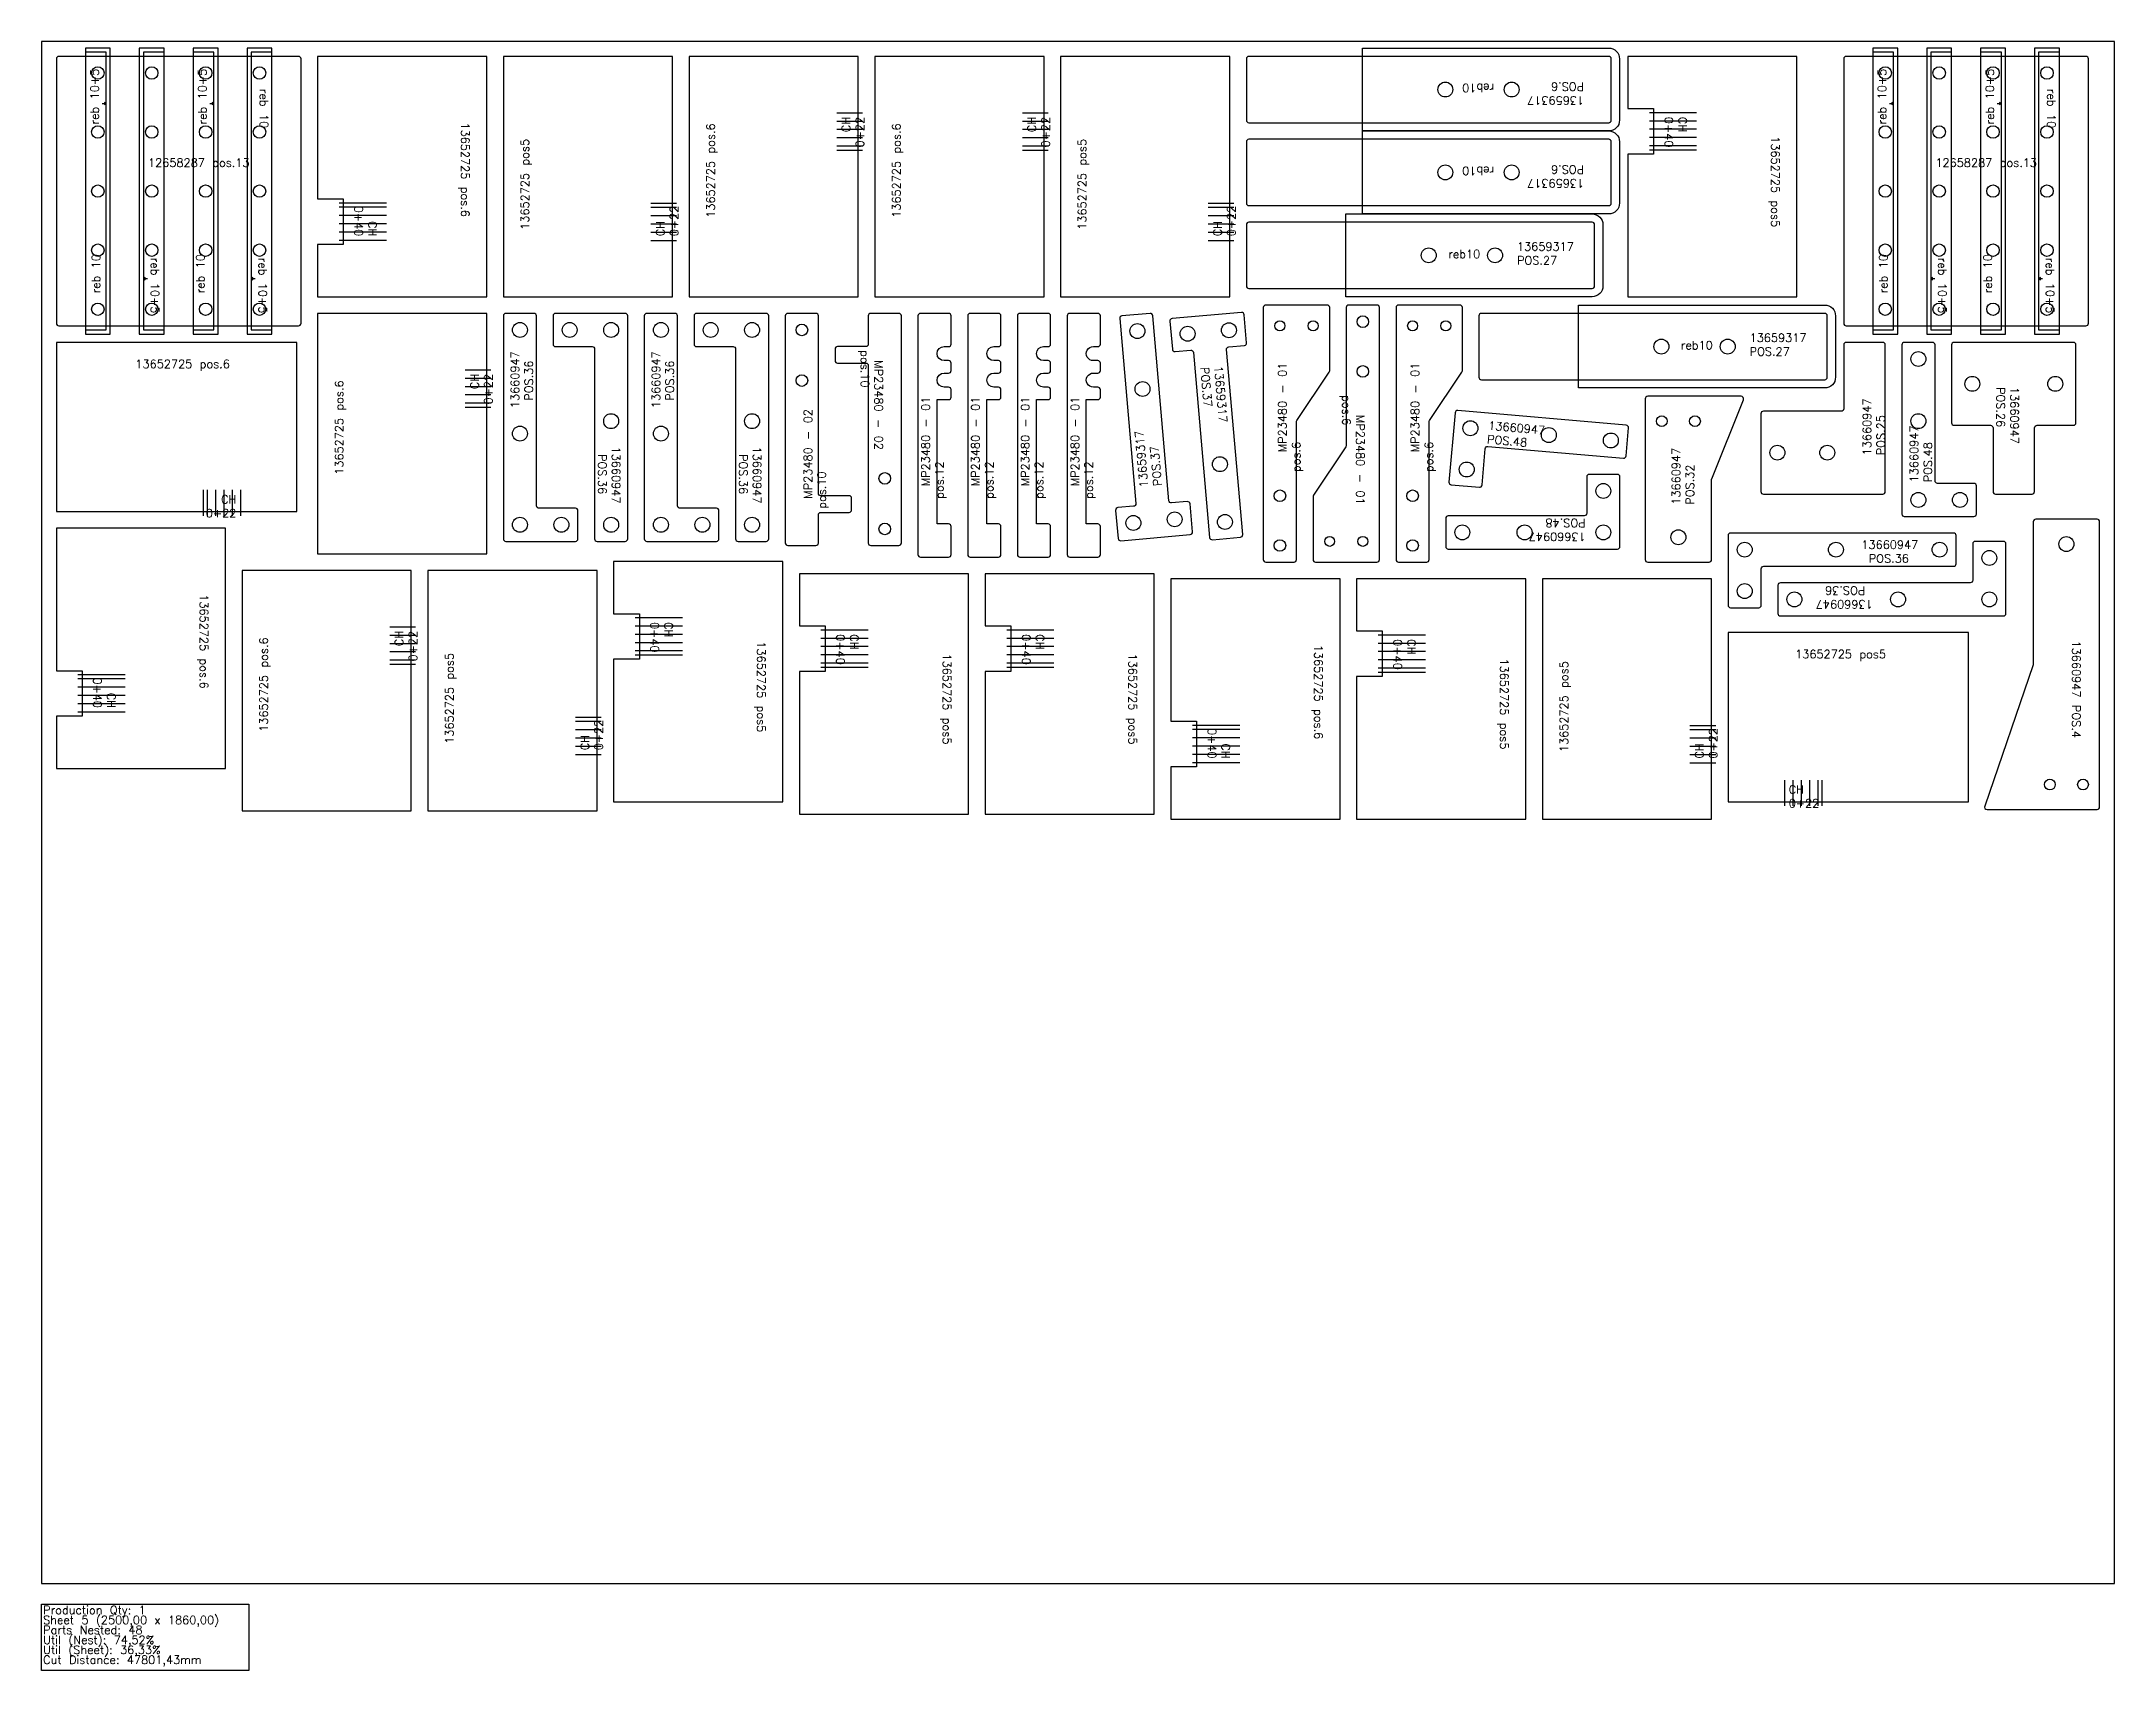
# Model space of a CAD drawing. Header units: millimetres. Extents: x 10500 to 13000, y -105 to 1860.
import ezdxf

# ---------------------------------------------------------------- set-up
doc = ezdxf.new("R2010")
doc.units = ezdxf.units.MM
for name, color, linetype in [('12658287', 7, 'Continuous'), ('13660947v0', 7, 'Continuous'), ('Chanfro', 7, 'Continuous'), ('MP23480 - 01', 7, 'Continuous'), ('MP23480 - 02', 7, 'Continuous'), ('Rebaixo', 7, 'Continuous'), ('sheet', 24, 'Continuous'), ('Stats', 7, 'Continuous'), ('Texto', 7, 'Continuous')]:
    doc.layers.add(name, color=color, linetype=linetype)
doc.styles.get("Standard").update_dxf_attribs({"font": 'txt.shx'})

msp = doc.modelspace()

# ---------------------------------------------------------------- linework, layer by layer
at = {"color": 2}
for points in [[(11037, 1842), (10833, 1842), (10833, 1670), (10864, 1670), (10864, 1615), (10833, 1615), (10833, 1552), (11037, 1552)], [(11261, 1552), (11261, 1842), (11057, 1842), (11057, 1552)], [(11485, 1842), (11281, 1842), (11281, 1552), (11485, 1552)], [(11709, 1842), (11505, 1842), (11505, 1552), (11709, 1552)], [(11933, 1552), (11933, 1842), (11729, 1842), (11729, 1552)], [(12617, 1552), (12617, 1842), (12413, 1842), (12413, 1779), (12444, 1779), (12444, 1724), (12413, 1724), (12413, 1552)], [(11037, 1532), (10833, 1532), (10833, 1242), (11037, 1242)], [(10808, 1293), (10808, 1497), (10518, 1497), (10518, 1293)], [(10722, 1273), (10518, 1273), (10518, 1101), (10549, 1101), (10549, 1046), (10518, 1046), (10518, 983), (10722, 983)], [(11394, 942.8), (11394, 1232.8), (11190, 1232.8), (11190, 1169.8), (11221, 1169.8), (11221, 1114.8), (11190, 1114.8), (11190, 942.8)], [(10946, 1222), (10742, 1222), (10742, 932), (10946, 932)], [(11170, 932), (11170, 1222), (10966, 1222), (10966, 932)], [(11618, 928), (11618, 1218), (11414, 1218), (11414, 1155), (11445, 1155), (11445, 1100), (11414, 1100), (11414, 928)], [(11842, 928), (11842, 1218), (11638, 1218), (11638, 1155), (11669, 1155), (11669, 1100), (11638, 1100), (11638, 928)], [(12066, 1212), (11862, 1212), (11862, 1040), (11893, 1040), (11893, 985), (11862, 985), (11862, 922), (12066, 922)], [(12290, 922), (12290, 1212), (12086, 1212), (12086, 1149), (12117, 1149), (12117, 1094), (12086, 1094), (12086, 922)], [(12514, 922), (12514, 1212), (12310, 1212), (12310, 922)], [(12534, 943), (12824, 943), (12824, 1147), (12534, 1147)]]:
    msp.add_lwpolyline(points, close=True, dxfattribs=at)
at = {"color": 5}
for points in [[(11956, 1762), (12390, 1762, 0.414214), (12393, 1765), (12393, 1839, 0.414214), (12390, 1842), (11956, 1842, 0.414214), (11953, 1839), (11953, 1765, 0.414214)], [(11956, 1662), (12390, 1662, 0.414214), (12393, 1665), (12393, 1739, 0.414214), (12390, 1742), (11956, 1742, 0.414214), (11953, 1739), (11953, 1665, 0.414214)], [(11956, 1562), (12370, 1562, 0.414214), (12373, 1565), (12373, 1639, 0.414214), (12370, 1642), (11956, 1642, 0.414214), (11953, 1639), (11953, 1565, 0.414214)], [(12236.5, 1452), (12650.5, 1452, 0.414214), (12653.5, 1455), (12653.5, 1529, 0.414214), (12650.5, 1532), (12236.5, 1532, 0.414214), (12233.5, 1529), (12233.5, 1455, 0.414214)]]:
    msp.add_lwpolyline(points, format="xyb", close=True, dxfattribs=at)
at = {"color": 2}
for points in [[(11888.1, 1268.4), (11885.1, 1302.3, 0.414214), (11881.8, 1305), (11862.9, 1303.4, -0.414214), (11859.7, 1306.1), (11840.1, 1529.2, 0.414214), (11836.9, 1532), (11803, 1529, 0.414214), (11800.3, 1525.7), (11819.8, 1302.6, -0.414214), (11817.1, 1299.3), (11798.2, 1297.7, 0.414214), (11795.4, 1294.4), (11798.4, 1260.6, 0.414214), (11801.6, 1257.8), (11885.3, 1265.2, 0.414214)], [(11860.8, 1522.5), (11863.8, 1488.7, 0.414214), (11867, 1485.9), (11885.9, 1487.6, -0.414214), (11889.2, 1484.9), (11908.7, 1261.7, 0.414214), (11912, 1259), (11945.8, 1262, 0.414214), (11948.6, 1265.2), (11929, 1488.4, -0.414214), (11931.8, 1491.6), (11950.7, 1493.3, 0.414214), (11953.4, 1496.5), (11950.5, 1530.4, 0.414214), (11947.2, 1533.1), (11863.5, 1525.8, 0.414214)]]:
    msp.add_lwpolyline(points, format="xyb", close=True, dxfattribs=at)
at = {"color": 5}
for centre in [(12193, 1802), (12273, 1802), (12193, 1702), (12273, 1702), (12173, 1602), (12253, 1602), (12453.5, 1492), (12533.5, 1492)]:
    msp.add_circle(centre, 9, dxfattribs=at)
at = {"color": 2}
for centre in [(11821.7, 1510.6), (11882.2, 1507.4), (11932, 1511.7), (11827.8, 1440.8), (11921.1, 1350.1), (11816.8, 1279.2), (11866.6, 1283.6), (11927.2, 1280.4)]:
    msp.add_circle(centre, 9, dxfattribs=at)
at = {"layer": '12658287', "color": 1}
for p, q in [((10627.8, 1573.8), (10623, 1573.8)), ((10757.8, 1573.8), (10753, 1573.8)), ((12783.3, 1573.8), (12778.5, 1573.8)), ((12913.3, 1573.8), (12908.5, 1573.8))]:
    msp.add_line(p, q, dxfattribs=at)
for points in [[(10810, 1842), (10521, 1842, 0.414214), (10518, 1839), (10518, 1520, 0.414214), (10521, 1517), (10810, 1517, 0.414214), (10813, 1520), (10813, 1839, 0.414214)], [(12965.5, 1842), (12676.5, 1842, 0.414214), (12673.5, 1839), (12673.5, 1520, 0.414214), (12676.5, 1517), (12965.5, 1517, 0.414214), (12968.5, 1520), (12968.5, 1839, 0.414214)]]:
    msp.add_lwpolyline(points, format="xyb", close=True, dxfattribs=at)
for centre in [(10568, 1822), (10633, 1822), (10698, 1822), (10763, 1822), (12723.5, 1822), (12788.5, 1822), (12853.5, 1822), (12918.5, 1822), (10568, 1750.8), (10633, 1750.8), (10698, 1750.8), (10763, 1750.8), (12723.5, 1750.8), (12788.5, 1750.8), (12853.5, 1750.8), (12918.5, 1750.8), (10568, 1679.5), (10633, 1679.5), (10698, 1679.5), (10763, 1679.5), (12723.5, 1679.5), (12788.5, 1679.5), (12853.5, 1679.5), (12918.5, 1679.5), (10568, 1608.3), (10633, 1608.3), (10698, 1608.3), (10763, 1608.3), (12723.5, 1608.3), (12788.5, 1608.3), (12853.5, 1608.3), (12918.5, 1608.3), (10568, 1537), (10633, 1537), (10698, 1537), (10763, 1537), (12723.5, 1537), (12788.5, 1537), (12853.5, 1537), (12918.5, 1537)]:
    msp.add_circle(centre, 7.5, dxfattribs=at)
at = {"layer": '13660947v0', "color": 2}
for points in [[(11097, 1300), (11097, 1529, 0.414214), (11094, 1532), (11060, 1532, 0.414214), (11057, 1529), (11057, 1260, 0.414214), (11060, 1257), (11144, 1257, 0.414213), (11147, 1260), (11147, 1294, 0.414214), (11144, 1297), (11100, 1297, -0.414214)], [(11167, 1489), (11167, 1260, 0.414214), (11170, 1257), (11204, 1257, 0.414214), (11207, 1260), (11207, 1529, 0.414214), (11204, 1532), (11120, 1532, 0.414214), (11117, 1529), (11117, 1495, 0.414214), (11120, 1492), (11164, 1492, -0.414214)], [(11267, 1300), (11267, 1529, 0.414214), (11264, 1532), (11230, 1532, 0.414214), (11227, 1529), (11227, 1260, 0.414214), (11230, 1257), (11314, 1257, 0.414214), (11317, 1260), (11317, 1294, 0.414214), (11314, 1297), (11270, 1297, -0.414214)], [(11337, 1489), (11337, 1260, 0.414214), (11340, 1257), (11374, 1257, 0.414214), (11377, 1260), (11377, 1529, 0.414214), (11374, 1532), (11290, 1532, 0.414214), (11287, 1529), (11287, 1495, 0.414214), (11290, 1492), (11334, 1492, -0.414214)], [(12673.5, 1494), (12673.5, 1417, -0.414214), (12670.5, 1414), (12576.5, 1414, 0.414214), (12573.5, 1411), (12573.5, 1317, 0.414214), (12576.5, 1314), (12720.5, 1314, 0.414214), (12723.5, 1317), (12723.5, 1494, 0.414214), (12720.5, 1497), (12676.5, 1497, 0.414214)], [(12746.5, 1287), (12830.5, 1287, 0.414214), (12833.5, 1290), (12833.5, 1324, 0.414214), (12830.5, 1327), (12786.5, 1327, -0.414214), (12783.5, 1330), (12783.5, 1494, 0.414214), (12780.5, 1497), (12746.5, 1497, 0.414214), (12743.5, 1494), (12743.5, 1290, 0.414214)], [(12950.5, 1497), (12806.5, 1497, 0.414214), (12803.5, 1494), (12803.5, 1400, 0.414214), (12806.5, 1397), (12850.5, 1397, -0.414214), (12853.5, 1394), (12853.5, 1317, 0.414214), (12856.5, 1314), (12900.5, 1314, 0.414214), (12903.5, 1317), (12903.5, 1394, -0.414214), (12906.5, 1397), (12950.5, 1397, 0.414214), (12953.5, 1400), (12953.5, 1494, 0.414214)], [(12514, 1331.4, -0.095415), (12514.2, 1332.5), (12552.4, 1427.9, 0.530598), (12549.6, 1432), (12437, 1432, 0.414214), (12434, 1429), (12434, 1235, 0.414214), (12437, 1232), (12511, 1232, 0.414214), (12514, 1235)], [(12204.8, 1412.2), (12197.4, 1328.5, 0.414214), (12200.2, 1325.2), (12234, 1322.3, 0.414214), (12237.3, 1325), (12241.1, 1368.8, -0.414214), (12244.4, 1371.6), (12407.7, 1357.3, 0.414214), (12411, 1360), (12414, 1393.9, 0.414214), (12411.2, 1397.1), (12208, 1414.9, 0.414214)], [(12403.5, 1250.8), (12403.5, 1334.8, 0.414214), (12400.5, 1337.8), (12366.5, 1337.8, 0.414214), (12363.5, 1334.8), (12363.5, 1290.8, -0.414214), (12360.5, 1287.8), (12196.5, 1287.8, 0.414214), (12193.5, 1284.8), (12193.5, 1250.8, 0.414214), (12196.5, 1247.8), (12400.5, 1247.8, 0.414214)], [(12902, 1109.2, -0.082762), (12901.8, 1108.2), (12843.4, 937.7, 0.514618), (12846.2, 933.7), (12979, 933.7, 0.414214), (12982, 936.7), (12982, 1280.7, 0.414214), (12979, 1283.7), (12905, 1283.7, 0.414214), (12902, 1280.7)], [(12577, 1227), (12806, 1227, 0.414214), (12809, 1230), (12809, 1264, 0.414214), (12806, 1267), (12537, 1267, 0.414214), (12534, 1264), (12534, 1180, 0.414214), (12537, 1177), (12571, 1177, 0.414214), (12574, 1180), (12574, 1224, -0.414214)], [(12826, 1207), (12597, 1207, 0.414214), (12594, 1204), (12594, 1170, 0.414214), (12597, 1167), (12866, 1167, 0.414214), (12869, 1170), (12869, 1254, 0.414214), (12866, 1257), (12832, 1257, 0.414214), (12829, 1254), (12829, 1210, -0.414214)]]:
    msp.add_lwpolyline(points, format="xyb", close=True, dxfattribs=at)
for centre, radius in [((11077, 1512), 9), ((11137, 1512), 9), ((11187, 1512), 9), ((11247, 1512), 9), ((11307, 1512), 9), ((11357, 1512), 9), ((12763.5, 1477), 9), ((12828.5, 1447), 9), ((12928.5, 1447), 9), ((11187, 1402), 9), ((11357, 1402), 9), ((12223.2, 1393.5), 9), ((12454, 1402), 6.5), ((12494, 1402), 6.5), ((12763.5, 1402), 9), ((11077, 1387), 9), ((11247, 1387), 9), ((12317.8, 1385.2), 9), ((12392.6, 1378.7), 9), ((12218.8, 1343.7), 9), ((12593.5, 1364), 9), ((12653.5, 1364), 9), ((12383.5, 1317.8), 9), ((12763.5, 1307), 9), ((12813.5, 1307), 9), ((11077, 1277), 9), ((11127, 1277), 9), ((11187, 1277), 9), ((11247, 1277), 9), ((11297, 1277), 9), ((11357, 1277), 9), ((12213.5, 1267.8), 9), ((12288.5, 1267.8), 9), ((12383.5, 1267.8), 9), ((12474, 1262), 9), ((12554, 1247), 9), ((12664, 1247), 9), ((12789, 1247), 9), ((12942, 1253.7), 9), ((12849, 1237), 9), ((12554, 1197), 9), ((12614, 1187), 9), ((12739, 1187), 9), ((12849, 1187), 9), ((12922, 963.7), 6.5), ((12962, 963.7), 6.5)]:
    msp.add_circle(centre, radius, dxfattribs=at)
at = {"layer": 'Chanfro', "color": 2}
for p, q in [((11459, 1774), (11490, 1774)), ((11459, 1764), (11490, 1764)), ((11459, 1754), (11490, 1754)), ((11683, 1774), (11714, 1774)), ((11683, 1764), (11714, 1764)), ((11683, 1754), (11714, 1754)), ((12496, 1774), (12439, 1774)), ((12496, 1764), (12439, 1764)), ((12496, 1754), (12439, 1754)), ((11459, 1744), (11490, 1744)), ((11459, 1734), (11490, 1734)), ((11459, 1729), (11490, 1729)), ((11683, 1744), (11714, 1744)), ((11683, 1734), (11714, 1734)), ((11683, 1729), (11714, 1729)), ((12496, 1744), (12439, 1744)), ((12496, 1734), (12439, 1734)), ((12496, 1729), (12439, 1729)), ((10916, 1665), (10859, 1665)), ((10916, 1660), (10859, 1660)), ((10916, 1650), (10859, 1650)), ((11235, 1665), (11266, 1665)), ((11235, 1660), (11266, 1660)), ((11235, 1650), (11266, 1650)), ((11907, 1665), (11938, 1665)), ((11907, 1660), (11938, 1660)), ((11907, 1650), (11938, 1650)), ((10916, 1640), (10859, 1640)), ((10916, 1630), (10859, 1630)), ((11235, 1640), (11266, 1640)), ((11235, 1630), (11266, 1630)), ((11907, 1640), (11938, 1640)), ((11907, 1630), (11938, 1630)), ((10916, 1620), (10859, 1620)), ((11235, 1620), (11266, 1620)), ((11907, 1620), (11938, 1620)), ((11011, 1464), (11042, 1464)), ((11011, 1454), (11042, 1454)), ((11011, 1444), (11042, 1444)), ((11011, 1434), (11042, 1434)), ((11011, 1424), (11042, 1424)), ((11011, 1419), (11042, 1419)), ((10695, 1319), (10695, 1288)), ((10700, 1319), (10700, 1288)), ((10710, 1319), (10710, 1288)), ((10720, 1319), (10720, 1288)), ((10730, 1319), (10730, 1288)), ((10740, 1319), (10740, 1288)), ((10920, 1154), (10951, 1154)), ((11273, 1164.8), (11216, 1164.8)), ((11273, 1154.8), (11216, 1154.8)), ((11497, 1150), (11440, 1150)), ((11721, 1150), (11664, 1150)), ((10920, 1144), (10951, 1144)), ((10920, 1134), (10951, 1134)), ((11273, 1144.8), (11216, 1144.8)), ((11273, 1134.8), (11216, 1134.8)), ((11497, 1140), (11440, 1140)), ((11497, 1130), (11440, 1130)), ((11721, 1140), (11664, 1140)), ((11721, 1130), (11664, 1130)), ((12169, 1144), (12112, 1144)), ((12169, 1134), (12112, 1134)), ((10920, 1124), (10951, 1124)), ((10920, 1114), (10951, 1114)), ((10920, 1109), (10951, 1109)), ((11273, 1124.8), (11216, 1124.8)), ((11273, 1119.8), (11216, 1119.8)), ((11497, 1120), (11440, 1120)), ((11497, 1110), (11440, 1110)), ((11497, 1105), (11440, 1105)), ((11721, 1120), (11664, 1120)), ((11721, 1110), (11664, 1110)), ((11721, 1105), (11664, 1105)), ((12169, 1124), (12112, 1124)), ((12169, 1114), (12112, 1114)), ((12169, 1104), (12112, 1104)), ((10601, 1096), (10544, 1096)), ((10601, 1091), (10544, 1091)), ((10601, 1081), (10544, 1081)), ((12169, 1099), (12112, 1099)), ((10601, 1071), (10544, 1071)), ((10601, 1061), (10544, 1061)), ((10601, 1051), (10544, 1051)), ((11144, 1045), (11175, 1045)), ((11144, 1040), (11175, 1040)), ((11144, 1030), (11175, 1030)), ((11945, 1035), (11888, 1035)), ((11945, 1030), (11888, 1030)), ((12488, 1035), (12519, 1035)), ((12488, 1030), (12519, 1030)), ((11144, 1020), (11175, 1020)), ((11144, 1010), (11175, 1010)), ((11144, 1000), (11175, 1000)), ((11945, 1020), (11888, 1020)), ((11945, 1010), (11888, 1010)), ((11945, 1000), (11888, 1000)), ((12488, 1020), (12519, 1020)), ((12488, 1010), (12519, 1010)), ((12488, 1000), (12519, 1000)), ((11945, 990), (11888, 990)), ((12488, 990), (12519, 990)), ((12602, 969), (12602, 938)), ((12612, 969), (12612, 938)), ((12622, 969), (12622, 938)), ((12632, 969), (12632, 938)), ((12642, 969), (12642, 938)), ((12647, 969), (12647, 938))]:
    msp.add_line(p, q, dxfattribs=at)
at = {"layer": 'MP23480 - 01', "color": 2}
for points in [[(11594, 1278), (11580, 1278), (11580, 1428), (11594, 1428, 0.414214), (11597, 1431), (11597, 1440, 0.414214), (11594, 1443), (11588.5, 1443, -0.999936), (11588.5, 1460), (11594, 1460, 0.414214), (11597, 1463), (11597, 1472, 0.414214), (11594, 1475), (11588.5, 1475, -0.999936), (11588.5, 1492), (11594, 1492, 0.414214), (11597, 1495), (11597, 1529, 0.414214), (11594, 1532), (11560, 1532, 0.414214), (11557, 1529), (11557, 1241, 0.414214), (11560, 1238), (11594, 1238, 0.414214), (11597, 1241), (11597, 1275, 0.414214)], [(11654, 1278), (11640, 1278), (11640, 1428), (11654, 1428, 0.414214), (11657, 1431), (11657, 1440, 0.414214), (11654, 1443), (11648.5, 1443, -0.99991), (11648.5, 1460), (11654, 1460, 0.414214), (11657, 1463), (11657, 1472, 0.414214), (11654, 1475), (11648.5, 1475, -0.99991), (11648.5, 1492), (11654, 1492, 0.414214), (11657, 1495), (11657, 1529, 0.414214), (11654, 1532), (11620, 1532, 0.414214), (11617, 1529), (11617, 1241, 0.414214), (11620, 1238), (11654, 1238, 0.414214), (11657, 1241), (11657, 1275, 0.414214)], [(11714, 1278), (11700, 1278), (11700, 1428), (11714, 1428, 0.414214), (11717, 1431), (11717, 1440, 0.414214), (11714, 1443), (11708.5, 1443, -0.999962), (11708.5, 1460), (11714, 1460, 0.414214), (11717, 1463), (11717, 1472, 0.414214), (11714, 1475), (11708.5, 1475, -0.999961), (11708.5, 1492), (11714, 1492, 0.414214), (11717, 1495), (11717, 1529, 0.414214), (11714, 1532), (11680, 1532, 0.414214), (11677, 1529), (11677, 1241, 0.414214), (11680, 1238), (11714, 1238, 0.414214), (11717, 1241), (11717, 1275, 0.414214)], [(11774, 1278), (11760, 1278), (11760, 1428), (11774, 1428, 0.414214), (11777, 1431), (11777, 1440, 0.414214), (11774, 1443), (11768.5, 1443, -1.000037), (11768.5, 1460), (11774, 1460, 0.414214), (11777, 1463), (11777, 1472, 0.414214), (11774, 1475), (11768.5, 1475, -1.000036), (11768.5, 1492), (11774, 1492, 0.414214), (11777, 1495), (11777, 1529, 0.414214), (11774, 1532), (11740, 1532, 0.414214), (11737, 1529), (11737, 1241, 0.414214), (11740, 1238), (11774, 1238, 0.414214), (11777, 1241), (11777, 1275, 0.414214)], [(12014, 1402.8), (12053, 1461.2, 0.148069), (12053.5, 1462.9), (12053.5, 1539, 0.414214), (12050.5, 1542), (11976.5, 1542, 0.414214), (11973.5, 1539), (11973.5, 1235, 0.414214), (11976.5, 1232), (12010.5, 1232, 0.414214), (12013.5, 1235), (12013.5, 1401.1, -0.148069)], [(12073, 1371.2), (12034, 1312.8, 0.148069), (12033.5, 1311.1), (12033.5, 1235, 0.414214), (12036.5, 1232), (12110.5, 1232, 0.414214), (12113.5, 1235), (12113.5, 1539, 0.414214), (12110.5, 1542), (12076.5, 1542, 0.414214), (12073.5, 1539), (12073.5, 1372.9, -0.148069)], [(12174, 1402.8), (12213, 1461.2, 0.148069), (12213.5, 1462.9), (12213.5, 1539, 0.414214), (12210.5, 1542), (12136.5, 1542, 0.414214), (12133.5, 1539), (12133.5, 1235, 0.414214), (12136.5, 1232), (12170.5, 1232, 0.414214), (12173.5, 1235), (12173.5, 1401.1, -0.148069)]]:
    msp.add_lwpolyline(points, format="xyb", close=True, dxfattribs=at)
for centre, radius in [((12093.5, 1522), 7), ((11993.5, 1517), 6), ((12033.5, 1517), 6), ((12153.5, 1517), 6), ((12193.5, 1517), 6), ((12093.5, 1462), 7), ((11993.5, 1312), 7), ((12153.5, 1312), 7), ((11993.5, 1252), 7), ((12053.5, 1257), 6), ((12093.5, 1257), 6), ((12153.5, 1252), 7)]:
    msp.add_circle(centre, radius, dxfattribs=at)
at = {"layer": 'MP23480 - 02', "color": 2}
for points in [[(11474, 1312), (11440, 1312, -0.414214), (11437, 1315), (11437, 1529, 0.414214), (11434, 1532), (11400, 1532, 0.414214), (11397, 1529), (11397, 1255, 0.414214), (11400, 1252), (11434, 1252, 0.414214), (11437, 1255), (11437, 1289, -0.414214), (11440, 1292), (11474, 1292, 0.414214), (11477, 1295), (11477, 1309, 0.414214)], [(11460, 1472), (11494, 1472, -0.414214), (11497, 1469), (11497, 1255, 0.414213), (11500, 1252), (11534, 1252, 0.414214), (11537, 1255), (11537, 1529, 0.414214), (11534, 1532), (11500, 1532, 0.414214), (11497, 1529), (11497, 1495, -0.414214), (11494, 1492), (11460, 1492, 0.414214), (11457, 1489), (11457, 1475, 0.414214)]]:
    msp.add_lwpolyline(points, format="xyb", close=True, dxfattribs=at)
for centre in [(11417, 1512), (11417, 1451), (11517, 1333), (11517, 1272)]:
    msp.add_circle(centre, 7, dxfattribs=at)
at = {"layer": 'Rebaixo', "color": 1}
for p, q in [((10573.2, 1785.2), (10578, 1785.2)), ((10573.2, 1785.2), (10578, 1785.2)), ((10703.2, 1785.2), (10708, 1785.2)), ((10703.2, 1785.2), (10708, 1785.2)), ((12728.6, 1785.2), (12733.5, 1785.2)), ((12728.6, 1785.2), (12733.5, 1785.2)), ((12858.6, 1785.2), (12863.5, 1785.2)), ((12858.6, 1785.2), (12863.5, 1785.2))]:
    msp.add_line(p, q, dxfattribs=at)
for points in [[(10583, 1852), (10553, 1852), (10553, 1507), (10583, 1507)], [(10618, 1507), (10648, 1507), (10648, 1852), (10618, 1852)], [(10713, 1852), (10683, 1852), (10683, 1507), (10713, 1507)], [(10748, 1507), (10778, 1507), (10778, 1852), (10748, 1852)], [(12738.5, 1852), (12708.5, 1852), (12708.5, 1507), (12738.5, 1507)], [(12773.5, 1507), (12803.5, 1507), (12803.5, 1852), (12773.5, 1852)], [(12868.5, 1852), (12838.5, 1852), (12838.5, 1507), (12868.5, 1507)], [(12903.5, 1507), (12933.5, 1507), (12933.5, 1852), (12903.5, 1852)], [(10553, 1512), (10578, 1512), (10578, 1847), (10553, 1847)], [(10648, 1847), (10623, 1847), (10623, 1512), (10648, 1512)], [(10683, 1512), (10708, 1512), (10708, 1847), (10683, 1847)], [(10778, 1847), (10753, 1847), (10753, 1512), (10778, 1512)], [(12708.5, 1512), (12733.5, 1512), (12733.5, 1847), (12708.5, 1847)], [(12803.5, 1847), (12778.5, 1847), (12778.5, 1512), (12803.5, 1512)], [(12838.5, 1512), (12863.5, 1512), (12863.5, 1847), (12838.5, 1847)], [(12933.5, 1847), (12908.5, 1847), (12908.5, 1512), (12933.5, 1512)], [(10578, 1785.2), (10575.9, 1786.4), (10575.9, 1783.9)], [(10708, 1785.2), (10705.9, 1786.4), (10705.9, 1783.9)], [(12733.5, 1785.2), (12731.4, 1786.4), (12731.4, 1783.9)], [(12863.5, 1785.2), (12861.4, 1786.4), (12861.4, 1783.9)], [(10623, 1573.8), (10625.1, 1572.6), (10625.1, 1575.1)], [(10753, 1573.8), (10755.1, 1572.6), (10755.1, 1575.1)], [(12778.5, 1573.8), (12780.6, 1572.6), (12780.6, 1575.1)], [(12908.5, 1573.8), (12910.6, 1572.6), (12910.6, 1575.1)]]:
    msp.add_lwpolyline(points, close=True, dxfattribs=at)
at = {"layer": 'Rebaixo', "color": 5, "linetype": 'Continuous', "lineweight": 25}
for points in [[(12093, 1852), (12390, 1852, -0.414214), (12403, 1839), (12403, 1765, -0.414214), (12390, 1752), (12093, 1752)], [(12093, 1752), (12390, 1752, -0.414214), (12403, 1739), (12403, 1665, -0.414214), (12390, 1652), (12093, 1652)], [(12073, 1652), (12370, 1652, -0.414214), (12383, 1639), (12383, 1565, -0.414214), (12370, 1552), (12073, 1552)], [(12353.5, 1542), (12650.5, 1542, -0.414214), (12663.5, 1529), (12663.5, 1455, -0.414214), (12650.5, 1442), (12353.5, 1442)]]:
    msp.add_lwpolyline(points, format="xyb", close=True, dxfattribs=at)
at = {"layer": 'sheet', "color": 7}
msp.add_lwpolyline([(10500, 0), (13000, 0), (13000, 1860), (10500, 1860)], close=True, dxfattribs=at)
at = {"layer": 'Stats', "color": 151}
msp.add_lwpolyline([(10500, -25), (10750, -25), (10750, -105), (10500, -105), (10500, -25)], close=True, dxfattribs=at)

# ---------------------------------------------------------------- texts
at = {"layer": 'Chanfro', "color": 2, "char_height": 10, "width": 32.324}
for s, insert, attachment_point, rotation in [('CH 0+22', (11465.3, 1769), 3, 90), ('CH 0+22', (11689.3, 1769), 3, 90), ('{\\W1.79937; }CH \\P{\\W0.271251; }0+40', (12484.2, 1769), 1, 270), ('CH 0+40', (10904.2, 1625), 3, 270), ('{\\W1.79937; }CH \\P{\\W0.280038; }0+22', (11241.3, 1625), 1, 90), ('{\\W1.79937; }CH \\P{\\W0.280038; }0+22', (11913.3, 1625), 1, 90), ('CH 0+22', (11017.3, 1459), 3, 90), ('{\\W1.79937; }CH \\P{\\W0.271251; }0+40', (11261.2, 1159.7), 1, 270), ('CH 0+22', (10926.3, 1149), 3, 90), ('{\\W1.79937; }CH \\P{\\W0.271251; }0+40', (11485.2, 1145), 1, 270), ('{\\W1.79937; }CH \\P{\\W0.271251; }0+40', (11709.2, 1145), 1, 270), ('{\\W1.79937; }CH \\P{\\W0.271251; }0+40', (12157.2, 1139), 1, 270), ('CH 0+40', (10589.2, 1056), 3, 270), ('{\\W1.79937; }CH \\P{\\W0.280038; }0+22', (11150.3, 1005), 1, 90), ('CH 0+40', (11933.2, 995), 3, 270), ('{\\W1.79937; }CH \\P{\\W0.280038; }0+22', (12494.3, 995), 1, 90)]:
    msp.add_mtext(s, dxfattribs=dict(at, insert=insert, attachment_point=attachment_point, rotation=rotation))
for s, insert, attachment_point in [('CH 0+22', (10735, 1312.7), 3), ('{\\W1.79937; }CH \\P{\\W0.280038; }0+22', (12607, 962.7), 1)]:
    msp.add_mtext(s, dxfattribs=dict(at, insert=insert, attachment_point=attachment_point))
at = {"layer": 'Rebaixo', "color": 1, "char_height": 10, "attachment_point": 1}
for s, width, insert, rotation in [('reb 10+5', 119.338, (10559.1, 1759.8), 90), ('reb 10+5', 119.338, (10689.1, 1759.8), 90), ('reb 10+5', 119.338, (12714.6, 1759.8), 90), ('reb 10+5', 119.338, (12844.6, 1759.8), 90), ('reb 10', 89.19, (10773.3, 1802.9), 270), ('reb 10', 89.19, (12928.8, 1802.9), 270), ('reb 10', 89.19, (10560.7, 1556.1), 90), ('reb 10', 89.19, (10686.6, 1556.1), 90), ('reb 10', 89.19, (12716.1, 1556.1), 90), ('reb 10', 89.19, (12842.1, 1556.1), 90), ('reb 10+5', 119.338, (10641.9, 1599.2), 270), ('reb 10+5', 119.338, (10771.9, 1599.2), 270), ('reb 10+5', 119.338, (12797.3, 1599.2), 270), ('reb 10+5', 119.338, (12927.3, 1599.2), 270)]:
    msp.add_mtext_dynamic_manual_height_columns(s, width=width, gutter_width=12.5, heights=[0], dxfattribs=dict(at, insert=insert, rotation=rotation))
at = {"layer": 'Rebaixo', "color": 5, "char_height": 10, "attachment_point": 1, "rotation": 180}
for insert in [(12251.9, 1798.9), (12251.9, 1698.9)]:
    msp.add_mtext_dynamic_manual_height_columns('reb10', width=44.144, gutter_width=12.5, heights=[0], dxfattribs=dict(at, insert=insert))
at = {"layer": 'Rebaixo', "color": 5, "char_height": 10, "attachment_point": 1}
for insert in [(12196.5, 1608.6), (12476.9, 1498.6)]:
    msp.add_mtext_dynamic_manual_height_columns('reb10', width=44.144, gutter_width=12.5, heights=[0], dxfattribs=dict(at, insert=insert))
at = {"layer": 'Stats', "color": 60}
for s, p in [('Sheet 5 (2500,00 x 1860,00)', (10502, -49)), ('Production Qty: 1', (10502, -37)), ('Parts Nested: 48', (10502, -61)), ('Util (Nest): 74,52%', (10502, -73)), ('Util (Sheet): 36,33%', (10502, -85)), ('Cut Distance: 47801,43mm', (10502, -97))]:
    msp.add_text(s, height=10, dxfattribs=at).set_placement(p)
at = {"layer": 'Texto', "color": 5, "char_height": 10, "width": 171.219, "attachment_point": 1, "rotation": 180}
for insert in [(12360.3, 1783.8), (12360.3, 1683.8)]:
    msp.add_mtext('13659317 \\PPOS.6', dxfattribs=dict(at, insert=insert))
at = {"layer": 'Texto', "color": 2, "char_height": 10}
for s, insert, width, attachment_point, rotation in [('13652725 pos.6', (11016, 1648.3), 122.875, 3, 270), ('13652725 pos.6', (11302, 1761.2), 122.875, 3, 90), ('13652725 pos.6', (11526, 1761.2), 122.875, 3, 90), ('13652725 pos5', (11078, 1632.8), 122.875, 1, 90), ('13652725 pos5', (11750, 1632.8), 122.875, 1, 90), ('13652725 pos5', (12596, 1745.7), 122.875, 1, 270), ('13660947\\P POS.36', (11066, 1417.7), 116.776, 1, 90), ('13660947\\P POS.36', (11236, 1417.7), 116.776, 1, 90), ('{\\W1.340094; }MP23480 - 02 pos.10', (11514.7, 1487.6), 142.278, 1, 270), ('13659317 \\PPOS.37', (11924.2, 1469.2), 171.219, 1, 275), ('{\\W2.659686; }MP23480 - 01 pos.6', (11991.5, 1340.6), 144.78, 1, 90), ('{\\W2.659686; }MP23480 - 01 pos.6', (12151.5, 1340.6), 144.78, 1, 90), ('13652725 pos.6', (10854, 1451.2), 122.875, 3, 90), ('{\\W1.67111; }MP23480 - 01 pos.12', (11561.3, 1308.4), 144.78, 1, 90), ('{\\W1.67111; }MP23480 - 01 pos.12', (11621.3, 1308.4), 144.78, 1, 90), ('{\\W1.67111; }MP23480 - 01 pos.12', (11681.3, 1308.4), 144.78, 1, 90), ('{\\W1.67111; }MP23480 - 01 pos.12', (11741.3, 1308.4), 144.78, 1, 90), ('{\\W2.659686; }MP23480 - 01 pos.6', (12095.4, 1433.4), 144.78, 1, 270), ('13660947 POS.25', (12696.4, 1360.8), 116.776, 1, 90), ('13660947 POS.26', (12884.4, 1443.2), 116.776, 1, 270), ('{\\W1.340094; }MP23480 - 02 pos.10', (11419.3, 1296.4), 142.278, 1, 90), ('13660947 \\PPOS.48', (12245.3, 1401.9), 116.776, 1, 355), ('13659317 \\PPOS.37', (11824.6, 1321.8), 171.219, 1, 95), ('13660947 \\PPOS.48', (12753.2, 1328.2), 116.776, 1, 90), ('13660947\\P POS.36', (11198, 1371.3), 116.776, 1, 270), ('13660947\\P POS.36', (11368, 1371.3), 116.776, 1, 270), ('13660947 POS.32', (12466.2, 1301.2), 116.776, 1, 90), ('13660947 \\PPOS.48', (12362.2, 1257.5), 116.776, 1, 180), ('13660947\\P POS.36', (12708.3, 1176), 116.776, 1, 180), ('13652725 pos.6', (10701, 1079.3), 122.875, 3, 270), ('13652725 pos.6', (10763, 1141.2), 122.875, 3, 90), ('13652725 pos5', (11373, 1136.4), 122.875, 1, 270), ('13652725 pos.6', (12045, 1018.3), 122.875, 3, 270), ('13660947 POS.4', (12958.9, 1137.3), 116.776, 1, 270), ('13652725 pos5', (10987, 1012.8), 122.875, 1, 90), ('13652725 pos5', (11597, 1121.7), 122.875, 1, 270), ('13652725 pos5', (11821, 1121.7), 122.875, 1, 270), ('13652725 pos5', (12269, 1115.7), 122.875, 1, 270), ('13652725 pos5', (12331, 1002.8), 122.875, 1, 90)]:
    msp.add_mtext(s, dxfattribs=dict(at, insert=insert, width=width, attachment_point=attachment_point, rotation=rotation))
at = {"layer": 'Texto', "color": 1, "char_height": 10, "width": 350.856, "attachment_point": 1}
for insert in [(10628.5, 1718.8), (12784, 1718.8)]:
    msp.add_mtext('12658287 pos.13', dxfattribs=dict(at, insert=insert))
at = {"layer": 'Texto', "color": 5, "char_height": 10, "width": 171.219, "attachment_point": 1}
for insert in [(12279.4, 1617.6), (12559.9, 1507.6)]:
    msp.add_mtext('13659317\\PPOS.27', dxfattribs=dict(at, insert=insert))
at = {"layer": 'Texto', "color": 2, "char_height": 10}
for s, insert, width, attachment_point in [('13652725 pos.6', (10727.2, 1476), 122.875, 3), ('13660947\\P POS.36', (12694.7, 1258), 116.776, 1), ('13652725 pos5', (12614.8, 1126), 122.875, 1)]:
    msp.add_mtext(s, dxfattribs=dict(at, insert=insert, width=width, attachment_point=attachment_point))

doc.saveas('drawing.dxf')
